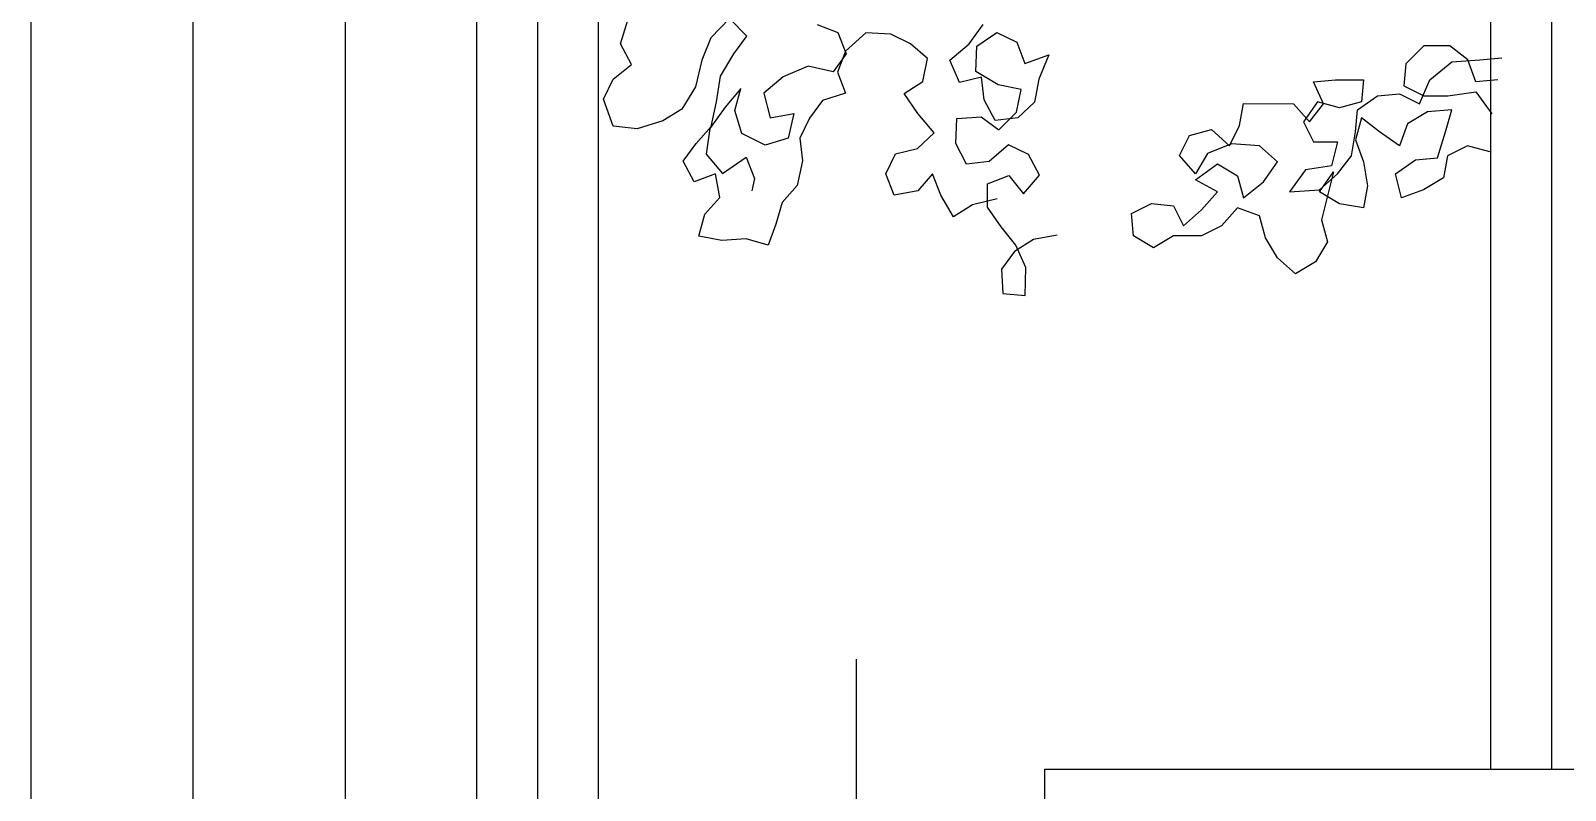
# Model space of a CAD drawing. Header units: millimetres. Extents: x -249630 to 95394, y -188036 to 109963.
# Drawn here: x -87770 to -87297, y 81111.6 to 81345.6 of the extents above; entities that cross this region are included whole.
import ezdxf

# ---------------------------------------------------------------- set-up
doc = ezdxf.new("R2010")
doc.units = ezdxf.units.MM
for name, color, linetype in [('04', 4, 'Continuous'), ('AHojas', 86, 'Continuous'), ('Layer11', 30, 'Continuous'), ('Layer2', 8, 'Continuous'), ('Layer3', 3, 'Continuous')]:
    doc.layers.add(name, color=color, linetype=linetype)

msp = doc.modelspace()

# ---------------------------------------------------------------- linework, layer by layer
at = {"layer": '04'}
msp.add_lwpolyline([(-87769.961, 83684.848), (-87769.961, 80997.348)], dxfattribs=at)
at = {"layer": 'AHojas'}
for p, q in [((-87588.162, 81341.551), (-87585.921, 81348.843)), ((-87554.612, 81349.394), (-87560.339, 81343.486)), ((-87549.232, 81343.985), (-87554.612, 81349.394)), ((-87527.646, 81347.523), (-87521.2, 81345.073)), ((-87480.806, 81341.579), (-87476.453, 81347.597)), ((-87584.795, 81335.196), (-87588.162, 81341.551)), ((-87560.339, 81343.486), (-87563.108, 81336.513)), ((-87553.266, 81338.496), (-87549.232, 81343.985)), ((-87521.2, 81345.073), (-87518.68, 81338.508)), ((-87512.633, 81344.944), (-87518.889, 81339.355)), ((-87504.913, 81344.606), (-87512.633, 81344.944)), ((-87498.786, 81341.628), (-87504.913, 81344.606)), ((-87493.616, 81337.066), (-87498.786, 81341.628)), ((-87486.742, 81336.518), (-87480.806, 81341.579)), ((-87478.375, 81340.832), (-87472.229, 81345.047)), ((-87472.229, 81345.047), (-87466.102, 81342.069)), ((-87466.102, 81342.069), (-87463.581, 81335.504)), ((-87557.41, 81331.632), (-87553.266, 81338.496)), ((-87518.68, 81338.508), (-87522.714, 81333.019)), ((-87518.889, 81339.355), (-87521.339, 81332.91)), ((-87495.01, 81329.983), (-87493.616, 81337.066)), ((-87478.713, 81333.112), (-87478.375, 81340.832)), ((-87463.581, 81335.504), (-87456.17, 81338.234)), ((-87456.17, 81338.234), (-87459.258, 81330.733)), ((-87340.678, 81341.004), (-87346.234, 81335.458)), ((-87332.66, 81340.996), (-87340.678, 81341.004)), ((-87327.114, 81336.674), (-87332.66, 81340.996)), ((-87332.048, 81336.062), (-87323.413, 81336.671)), ((-87324.653, 81329.888), (-87327.114, 81336.674)), ((-87323.413, 81336.671), (-87316.628, 81337.281)), ((-87590.413, 81330.663), (-87584.795, 81335.196)), ((-87563.108, 81336.513), (-87565.14, 81328.374)), ((-87530.324, 81334.732), (-87538.054, 81331.474)), ((-87522.714, 81333.019), (-87530.324, 81334.732)), ((-87521.339, 81332.91), (-87518.818, 81326.345)), ((-87483.694, 81329.635), (-87486.742, 81336.518)), ((-87471.849, 81328.969), (-87478.713, 81333.112)), ((-87346.234, 81335.458), (-87346.856, 81328.674)), ((-87338.837, 81330.517), (-87332.048, 81336.062)), ((-87593.391, 81324.536), (-87590.413, 81330.663)), ((-87565.14, 81328.374), (-87569.283, 81321.51)), ((-87558.595, 81323.702), (-87557.41, 81331.632)), ((-87551.074, 81327.807), (-87555.955, 81322.109)), ((-87552.996, 81321.043), (-87551.074, 81327.807)), ((-87538.054, 81331.474), (-87543.991, 81326.413)), ((-87500.837, 81326.297), (-87495.01, 81329.983)), ((-87476.92, 81331.309), (-87483.694, 81329.635)), ((-87476.092, 81324.326), (-87476.92, 81331.309)), ((-87464.766, 81327.575), (-87471.849, 81328.969)), ((-87466.16, 81320.492), (-87464.766, 81327.575)), ((-87459.258, 81330.733), (-87460.652, 81323.65)), ((-87374.608, 81329.933), (-87367.824, 81330.544)), ((-87371.531, 81323.146), (-87374.608, 81329.933)), ((-87367.824, 81330.544), (-87359.19, 81330.536)), ((-87359.19, 81330.536), (-87359.812, 81323.752)), ((-87346.856, 81328.674), (-87340.692, 81325.585)), ((-87341.928, 81323.119), (-87338.837, 81330.517)), ((-87317.868, 81330.498), (-87324.653, 81329.888)), ((-87590.451, 81316.278), (-87593.391, 81324.536)), ((-87560.307, 81316.091), (-87558.595, 81323.702)), ((-87543.991, 81326.413), (-87542.108, 81318.792)), ((-87525.911, 81324.143), (-87529.945, 81318.654)), ((-87518.818, 81326.345), (-87525.911, 81324.143)), ((-87496.623, 81320.151), (-87500.837, 81326.297)), ((-87472.725, 81317.971), (-87476.092, 81324.326)), ((-87460.652, 81323.65), (-87465.742, 81318.798)), ((-87397.44, 81316.386), (-87396.2, 81323.169)), ((-87396.2, 81323.169), (-87380.782, 81323.155)), ((-87380.782, 81323.155), (-87375.853, 81317.6)), ((-87373.381, 81323.765), (-87377.703, 81317.601)), ((-87375.853, 81317.6), (-87371.531, 81323.146)), ((-87366.598, 81321.908), (-87373.381, 81323.765)), ((-87359.812, 81323.752), (-87366.598, 81321.908)), ((-87361.048, 81321.287), (-87354.877, 81325.598)), ((-87354.877, 81325.598), (-87348.092, 81326.209)), ((-87348.092, 81326.209), (-87341.928, 81323.119)), ((-87340.692, 81325.585), (-87333.291, 81325.578)), ((-87333.291, 81325.578), (-87324.656, 81326.804)), ((-87324.656, 81326.804), (-87319.728, 81320.015)), ((-87575.111, 81317.824), (-87583.05, 81315.412)), ((-87569.283, 81321.51), (-87575.111, 81317.824)), ((-87555.955, 81322.109), (-87560.626, 81315.563)), ((-87550.794, 81313.95), (-87552.996, 81321.043)), ((-87542.108, 81318.792), (-87534.806, 81320.148)), ((-87534.806, 81320.148), (-87536.519, 81312.537)), ((-87529.945, 81318.654), (-87532.923, 81312.527)), ((-87491.562, 81314.214), (-87496.623, 81320.151)), ((-87484.907, 81310.917), (-87484.569, 81318.637)), ((-87484.569, 81318.637), (-87477.058, 81319.146)), ((-87477.058, 81319.146), (-87471.569, 81315.112)), ((-87465.742, 81318.798), (-87472.725, 81317.971)), ((-87471.569, 81315.112), (-87466.16, 81320.492)), ((-87359.817, 81318.819), (-87361.673, 81312.036)), ((-87361.671, 81314.503), (-87361.048, 81321.287)), ((-87354.27, 81314.496), (-87359.817, 81318.819)), ((-87339.463, 81320.65), (-87345.634, 81316.955)), ((-87332.062, 81321.26), (-87339.463, 81320.65)), ((-87333.918, 81314.478), (-87332.062, 81321.26)), ((-87583.05, 81315.412), (-87590.451, 81316.278)), ((-87564.87, 81310.921), (-87560.307, 81316.091)), ((-87560.626, 81315.563), (-87561.811, 81307.634)), ((-87543.611, 81310.335), (-87550.794, 81313.95)), ((-87496.652, 81309.362), (-87491.562, 81314.214)), ((-87415.951, 81307.152), (-87412.861, 81313.316)), ((-87412.861, 81313.316), (-87406.076, 81315.16)), ((-87406.076, 81315.16), (-87400.53, 81310.221)), ((-87400.53, 81310.221), (-87397.44, 81316.386)), ((-87377.703, 81317.601), (-87374.625, 81311.431)), ((-87362.911, 81307.103), (-87361.671, 81314.503)), ((-87348.107, 81310.173), (-87354.27, 81314.496)), ((-87345.634, 81316.955), (-87348.107, 81310.173)), ((-87336.392, 81306.462), (-87333.918, 81314.478)), ((-87568.904, 81305.432), (-87564.87, 81310.921)), ((-87536.519, 81312.537), (-87543.611, 81310.335)), ((-87532.923, 81312.527), (-87532.095, 81305.544)), ((-87503.426, 81307.688), (-87496.652, 81309.362)), ((-87481.54, 81304.562), (-87484.907, 81310.917)), ((-87468.62, 81310.45), (-87474.557, 81305.389)), ((-87462.493, 81307.472), (-87468.62, 81310.45)), ((-87399.912, 81310.838), (-87407.316, 81307.761)), ((-87391.278, 81310.213), (-87399.912, 81310.838)), ((-87385.732, 81305.274), (-87391.278, 81310.213)), ((-87374.625, 81311.431), (-87367.225, 81311.424)), ((-87367.225, 81311.424), (-87369.082, 81304.025)), ((-87361.673, 81312.036), (-87359.213, 81305.25)), ((-87327.138, 81310.154), (-87333.308, 81307.076)), ((-87320.355, 81308.298), (-87327.138, 81310.154)), ((-87565.536, 81299.077), (-87568.904, 81305.432)), ((-87561.811, 81307.634), (-87556.75, 81301.697)), ((-87556.75, 81301.697), (-87549.439, 81306.649)), ((-87549.439, 81306.649), (-87546.918, 81300.084)), ((-87532.095, 81305.544), (-87533.808, 81297.933)), ((-87506.404, 81301.562), (-87503.426, 81307.688)), ((-87474.557, 81305.389), (-87481.54, 81304.562)), ((-87459.126, 81301.117), (-87462.493, 81307.472)), ((-87411.022, 81301.597), (-87415.951, 81307.152)), ((-87411.024, 81299.747), (-87404.235, 81304.674)), ((-87407.316, 81307.761), (-87411.022, 81301.597)), ((-87404.235, 81304.674), (-87398.071, 81300.968)), ((-87390.055, 81299.111), (-87385.732, 81305.274)), ((-87369.082, 81304.025), (-87377.1, 81302.799)), ((-87367.234, 81301.557), (-87362.911, 81307.103)), ((-87359.213, 81305.25), (-87357.986, 81297.848)), ((-87349.348, 81301.54), (-87343.177, 81305.852)), ((-87343.177, 81305.852), (-87336.392, 81306.462)), ((-87333.308, 81307.076), (-87334.548, 81300.293)), ((-87558.972, 81301.597), (-87565.536, 81299.077)), ((-87557.616, 81294.296), (-87558.972, 81301.597)), ((-87546.918, 81300.084), (-87547.774, 81296.279)), ((-87503.883, 81294.997), (-87506.404, 81301.562)), ((-87492.019, 81301.523), (-87496.581, 81296.352)), ((-87489.499, 81294.958), (-87492.019, 81301.523)), ((-87475.104, 81298.516), (-87468.54, 81301.036)), ((-87468.54, 81301.036), (-87464.007, 81295.418)), ((-87464.007, 81295.418), (-87459.126, 81301.117)), ((-87404.243, 81296.04), (-87411.024, 81299.747)), ((-87398.071, 81300.968), (-87396.227, 81294.182)), ((-87396.227, 81294.182), (-87390.055, 81299.111)), ((-87377.1, 81302.799), (-87382.04, 81296.02)), ((-87372.789, 81296.011), (-87368.467, 81302.175)), ((-87372.789, 81296.628), (-87367.234, 81301.557)), ((-87368.467, 81302.175), (-87372.18, 81287.376)), ((-87347.505, 81294.138), (-87349.348, 81301.54)), ((-87334.548, 81300.293), (-87340.718, 81296.598)), ((-87562.178, 81289.125), (-87557.616, 81294.296)), ((-87533.808, 81297.933), (-87538.37, 81292.763)), ((-87496.581, 81296.352), (-87503.883, 81294.997)), ((-87485.603, 81288.284), (-87489.499, 81294.958)), ((-87475.124, 81291.323), (-87475.104, 81298.516)), ((-87409.182, 81290.494), (-87404.243, 81296.04)), ((-87382.04, 81296.02), (-87372.789, 81296.628)), ((-87366.625, 81292.305), (-87372.789, 81296.011)), ((-87357.986, 81297.848), (-87359.226, 81291.065)), ((-87340.718, 81296.598), (-87347.505, 81294.138)), ((-87538.37, 81292.763), (-87540.292, 81285.999)), ((-87479.776, 81291.971), (-87485.603, 81288.284)), ((-87472.155, 81293.854), (-87479.776, 81291.971)), ((-87470.909, 81285.177), (-87475.124, 81291.323)), ((-87430.769, 81289.28), (-87424.599, 81292.358)), ((-87424.599, 81292.358), (-87417.815, 81291.735)), ((-87417.815, 81291.735), (-87414.737, 81285.565)), ((-87414.737, 81285.565), (-87409.182, 81290.494)), ((-87398.08, 81291.1), (-87403.019, 81285.554)), ((-87391.298, 81288.627), (-87398.08, 81291.1)), ((-87359.226, 81291.065), (-87366.625, 81292.305)), ((-87564.1, 81282.361), (-87562.178, 81289.125)), ((-87540.292, 81285.999), (-87542.742, 81279.553)), ((-87466.376, 81279.559), (-87470.909, 81285.177)), ((-87430.158, 81282.495), (-87430.769, 81289.28)), ((-87403.019, 81285.554), (-87409.189, 81282.476)), ((-87389.454, 81281.841), (-87391.298, 81288.627)), ((-87372.18, 81287.376), (-87370.336, 81280.59)), ((-87557.017, 81280.967), (-87564.1, 81282.361)), ((-87549.506, 81281.476), (-87557.017, 81280.967)), ((-87542.742, 81279.553), (-87549.506, 81281.476)), ((-87460.977, 81281.343), (-87466.805, 81277.657)), ((-87453.676, 81282.698), (-87460.977, 81281.343)), ((-87423.994, 81278.789), (-87430.158, 81282.495)), ((-87417.824, 81282.484), (-87423.994, 81278.789)), ((-87409.189, 81282.476), (-87417.824, 81282.484)), ((-87385.759, 81275.671), (-87389.454, 81281.841)), ((-87370.336, 81280.59), (-87374.043, 81274.426)), ((-87466.805, 81277.657), (-87470.839, 81272.167)), ((-87463.328, 81272.676), (-87466.376, 81279.559)), ((-87380.213, 81270.732), (-87385.759, 81275.671)), ((-87470.839, 81272.167), (-87470.33, 81264.656)), ((-87463.456, 81264.109), (-87463.328, 81272.676)), ((-87374.043, 81274.426), (-87380.213, 81270.732)), ((-87470.33, 81264.656), (-87463.456, 81264.109))]:
    msp.add_line(p, q, dxfattribs=at)
at = {"layer": 'Layer11'}
for points in [[(-87319.961, 81118.181), (-87319.961, 82154.128)], [(-87594.961, 80901.514), (-87594.961, 81963.462)], [(-87632.461, 80901.514), (-87632.461, 81937.462)]]:
    msp.add_lwpolyline(points, dxfattribs=at)
at = {"layer": 'Layer2'}
for p, q in [((-87672.935, 81101.233), (-87672.935, 81863.233)), ((-87515.455, 80901.514), (-87515.455, 81152.033))]:
    msp.add_line(p, q, dxfattribs=at)
for points in [[(-87301.211, 81118.181), (-87301.211, 82167.128)], [(-87613.711, 80901.514), (-87613.711, 81950.462)], [(-87719.961, 81860.305), (-87719.961, 80985.334)]]:
    msp.add_lwpolyline(points, dxfattribs=at)
at = {"layer": 'Layer3'}
msp.add_lwpolyline([(-87769.961, 80901.514), (-87769.961, 80901.514), (-87769.961, 80901.514), (-87457.461, 80901.514), (-87457.461, 81118.181), (-87144.961, 81118.181), (-87144.961, 81334.848), (-86832.461, 81334.848), (-86832.461, 81551.514), (-86519.961, 81551.514), (-86519.961, 81768.181), (-86207.461, 81768.181), (-86207.461, 81984.848), (-85894.961, 81984.848)], dxfattribs=at)

doc.saveas('drawing.dxf')
